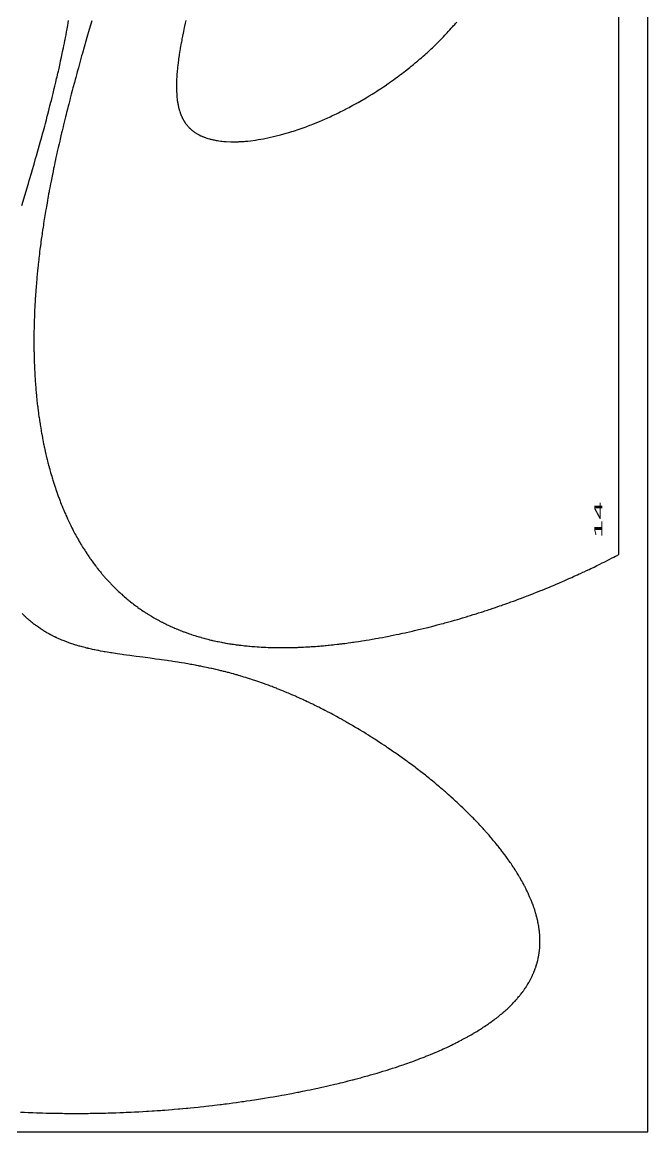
# Model space of a CAD drawing. Header units: metres. Extents: x 525 to 650, y -2 to 248.
# Drawn here: x 612 to 650.2, y -2.4 to 65.2 of the extents above; entities that cross this region are included whole.
import ezdxf

# ---------------------------------------------------------------- set-up
doc = ezdxf.new("R2010")
doc.units = ezdxf.units.M
doc.header["$MEASUREMENT"] = 0
doc.layers.add('1', color=7, linetype='Continuous', lineweight=0)
doc.styles.add('Style-ENGINEERING', font='ENGINEERING.shx')

msp = doc.modelspace()

# ---------------------------------------------------------------- linework, layer by layer
at = {"flags": 128}
for points in [[(650.1547, -2.443354), (650.1547, 247.556646), (525.1547, 247.556646), (525.1547, -2.443354), (650.1547, -2.443354)], [(616.253594, 65.309343), (616.098905, 64.7723), (615.962205, 64.294738), (615.89419, 64.055878), (615.792643, 63.697475), (615.691722, 63.338924), (615.641517, 63.159587), (615.552716, 62.84066), (615.508543, 62.681142), (615.442585, 62.441794), (615.377003, 62.202358), (615.344358, 62.082604), (615.279373, 61.843026), (615.247038, 61.723199), (615.198736, 61.543412), (615.113487, 61.223643), (615.071171, 61.063685), (615.008095, 60.823654), (614.945513, 60.583506), (614.914413, 60.463387), (614.852603, 60.223055), (614.821899, 60.102842), (614.776098, 59.922462), (614.722222, 59.708582), (614.695453, 59.601601), (614.655514, 59.44108), (614.596098, 59.200181), (614.537289, 58.959139), (614.508117, 58.838563), (614.450248, 58.597297), (614.421555, 58.476608), (614.378823, 58.2955), (614.328665, 58.080738), (614.303787, 57.97331), (614.266726, 57.812106), (614.211719, 57.570163), (614.157427, 57.328049), (614.130555, 57.206928), (614.077368, 56.964553), (614.051057, 56.843298), (614.011949, 56.661331), (613.960486, 56.418548), (613.93505, 56.297086), (613.897273, 56.114803), (613.859953, 55.932413), (613.841467, 55.841176), (613.798115, 55.624801), (613.776689, 55.516554), (613.744867, 55.354109), (613.697854, 55.110271), (613.667001, 54.947596), (613.651722, 54.866223), (613.628991, 54.74412), (613.599036, 54.581232), (613.584211, 54.499752), (613.562165, 54.377486), (613.529534, 54.193985), (613.491546, 53.976338), (613.472835, 53.867448), (613.445127, 53.704027), (613.417853, 53.540504), (613.404381, 53.458703), (613.377768, 53.295023), (613.364629, 53.213143), (613.345131, 53.090274), (613.319532, 52.926353), (613.306904, 52.844352), (613.288179, 52.7213), (613.260582, 52.536604), (613.236552, 52.372312), (613.224715, 52.290124), (613.207185, 52.166788), (613.1814, 51.981663), (613.1814, 51.981663), (613.156234, 51.796391), (613.143886, 51.7037), (613.11569, 51.487274), (613.101918, 51.378984), (613.081672, 51.216451), (613.061927, 51.0538), (613.052243, 50.972429), (613.033258, 50.809597), (613.023958, 50.728135), (613.01025, 50.605885), (612.992429, 50.442777), (612.983715, 50.361176), (612.970893, 50.238715), (612.952223, 50.05489), (612.949612, 50.028617), (612.935207, 49.881007), (612.928175, 49.807211), (612.917844, 49.696529), (612.902833, 49.53053), (612.888413, 49.364563), (612.881425, 49.281591), (612.867897, 49.115671), (612.861359, 49.032722), (612.851835, 48.908315), (612.839668, 48.742466), (612.833815, 48.659553), (612.825323, 48.5352), (612.813239, 48.348703), (612.80425, 48.201377), (612.799942, 48.127724), (612.793715, 48.017257), (612.784903, 47.851583), (612.776734, 47.685943), (612.772891, 47.603136), (612.765694, 47.437547), (612.76234, 47.354765), (612.757619, 47.230608), (612.751904, 47.065097), (612.749296, 46.982354), (612.745699, 46.858256), (612.741015, 46.672147), (612.737575, 46.506755), (612.736113, 46.424072), (612.734242, 46.300065), (612.73217, 46.114092), (612.730985, 45.928166), (612.730729, 45.83522), (612.73083, 45.670013), (612.73115, 45.587424), (612.731968, 45.463557), (612.733195, 45.339712), (612.733963, 45.277797), (612.735809, 45.153984), (612.736887, 45.092086), (612.738701, 44.999249), (612.74251, 44.834236), (612.744696, 44.751744), (612.74833, 44.628025), (612.752393, 44.504328), (612.754586, 44.442488), (612.759298, 44.318825), (612.761818, 44.257002), (612.765802, 44.164279), (612.773499, 43.999469), (612.777644, 43.91708), (612.784233, 43.793515), (612.791274, 43.669974), (612.794964, 43.608213), (612.802688, 43.484707), (612.806721, 43.422964), (612.812988, 43.33036), (612.824774, 43.165764), (612.830979, 43.083482), (612.84068, 42.960081), (612.850855, 42.836704), (612.856123, 42.775025), (612.867019, 42.651686), (612.872649, 42.590026), (612.881322, 42.497547), (612.897422, 42.333177), (612.905802, 42.25101), (612.918788, 42.12778), (612.932276, 42.004576), (612.939211, 41.942985), (612.953462, 41.819821), (612.960781, 41.758249), (612.972, 41.665905), (612.985676, 41.556479), (612.99267, 41.501774), (613.003354, 41.419727), (613.019823, 41.296679), (613.036827, 41.17366), (613.045531, 41.11216), (613.063346, 40.989183), (613.072458, 40.927706), (613.086385, 40.835502), (613.103295, 40.726246), (613.111915, 40.671626), (613.125053, 40.589707), (613.145232, 40.466854), (613.165983, 40.34403), (613.176574, 40.28263), (613.198192, 40.159852), (613.209221, 40.098474), (613.22604, 40.006423), (613.246406, 39.897347), (613.256767, 39.842818), (613.272531, 39.761037), (613.296684, 39.638391), (613.321451, 39.515778), (613.334067, 39.454483), (613.359768, 39.331919), (613.372855, 39.270648), (613.392783, 39.178759), (613.423352, 39.04096), (613.438944, 38.972076), (613.46272, 38.868772), (613.486966, 38.765492), (613.499266, 38.713862), (613.524226, 38.61062), (613.536887, 38.559009), (613.556105, 38.481605), (613.587876, 38.356031), (613.604015, 38.29334), (613.628541, 38.199427), (613.653451, 38.105661), (613.666051, 38.058834), (613.691541, 37.965291), (613.704433, 37.918575), (613.723954, 37.848572), (613.750326, 37.755367), (613.76366, 37.708822), (613.783847, 37.639074), (613.814549, 37.534615), (613.846546, 37.427744), (613.862747, 37.374385), (613.8873, 37.294445), (613.924705, 37.174755), (613.962804, 37.055331), (613.982116, 36.99572), (614.021268, 36.876699), (614.041109, 36.817291), (614.071206, 36.728308), (614.1074, 36.623046), (614.125711, 36.570497), (614.153447, 36.491778), (614.195662, 36.373932), (614.238617, 36.256371), (614.260374, 36.197698), (614.304452, 36.080567), (614.326775, 36.022111), (614.360616, 35.934563), (614.401284, 35.831018), (614.421847, 35.779333), (614.45298, 35.701916), (614.500335, 35.586042), (614.548482, 35.470473), (614.572856, 35.412803), (614.622209, 35.297696), (614.647191, 35.240259), (614.685048, 35.154252), (614.730517, 35.052548), (614.753499, 35.001791), (614.788283, 34.925775), (614.823443, 34.849903), (614.841165, 34.812021), (614.876894, 34.736368), (614.894903, 34.698597), (614.922097, 34.642009), (614.958695, 34.566689), (614.97714, 34.529085), (615.004992, 34.47275), (615.047187, 34.388407), (615.101836, 34.280917), (615.129472, 34.227292), (615.171321, 34.147004), (615.213646, 34.066899), (615.234988, 34.026916), (615.278037, 33.947087), (615.299744, 33.907242), (615.332534, 33.847562), (615.338982, 33.835899), (615.38509, 33.753164), (615.408312, 33.711935), (615.443358, 33.650265), (615.496405, 33.558152), (615.550028, 33.466512), (615.577057, 33.420869), (615.63155, 33.329943), (615.659016, 33.284659), (615.700489, 33.216958), (615.756301, 33.127112), (615.784429, 33.082371), (615.826898, 33.015487), (615.869701, 32.948877), (615.891229, 32.915675), (615.952158, 32.82277), (615.982873, 32.776523), (615.982873, 32.776523), (616.029259, 32.70741), (616.076024, 32.638607), (616.099549, 32.604323), (616.146885, 32.535988), (616.170697, 32.501939), (616.206595, 32.451012), (616.254795, 32.383386), (616.27904, 32.349692), (616.31559, 32.2993), (616.370825, 32.224049), (616.420338, 32.1575), (616.445241, 32.124346), (616.482781, 32.074766), (616.539509, 32.000738), (616.596739, 31.927123), (616.625544, 31.890471), (616.671321, 31.832764), (616.694328, 31.804007), (616.728989, 31.760996), (616.781318, 31.696755), (616.834054, 31.632848), (616.860575, 31.601021), (616.913925, 31.537617), (616.940755, 31.506042), (616.981193, 31.458839), (617.035474, 31.396199), (617.062771, 31.365007), (617.103912, 31.31838), (617.166066, 31.248802), (617.215553, 31.194137), (617.240423, 31.166907), (617.277884, 31.126192), (617.334432, 31.065411), (617.39141, 31.004983), (617.420061, 30.974901), (617.477687, 30.915004), (617.506663, 30.885189), (617.550332, 30.840635), (617.608942, 30.781545), (617.638412, 30.752135), (617.682824, 30.70819), (617.749911, 30.642657), (617.81421, 30.58079), (617.846552, 30.550015), (617.895307, 30.50405), (617.968986, 30.435552), (618.043327, 30.367596), (618.080747, 30.333822), (618.156088, 30.266686), (618.194011, 30.233325), (618.251212, 30.183544), (618.328075, 30.117656), (618.366763, 30.084922), (618.425116, 30.036085), (618.483858, 29.987566), (618.513375, 29.963426), (618.523748, 29.954981), (618.57997, 29.909548), (618.617571, 29.879481), (618.693059, 29.819878), (618.730945, 29.790342), (618.807002, 29.7318), (618.883438, 29.673961), (618.934605, 29.635793), (618.968809, 29.61052), (619.037441, 29.56039), (619.076176, 29.532435), (619.153929, 29.477046), (619.232055, 29.422354), (619.284347, 29.386277), (619.3193, 29.362397), (619.389426, 29.315047), (619.468668, 29.26243), (619.521702, 29.227734), (619.557148, 29.204773), (619.628261, 29.159257), (619.681786, 29.125475), (619.71756, 29.103122), (619.789325, 29.05882), (619.825316, 29.036871), (619.897514, 28.993375), (619.97, 28.950414), (620.018484, 28.92207), (620.050878, 28.903306), (620.115834, 28.866094), (620.197235, 28.82023), (620.251697, 28.790017), (620.288092, 28.770036), (620.361089, 28.730459), (620.416017, 28.701112), (620.452722, 28.681707), (620.526337, 28.643281), (620.563248, 28.624259), (620.637274, 28.586596), (620.711573, 28.54944), (620.761256, 28.524951), (620.794446, 28.508749), (620.860986, 28.476645), (620.917295, 28.449867), (620.954919, 28.432171), (621.030369, 28.397157), (621.068195, 28.379837), (621.144048, 28.345571), (621.220169, 28.311804), (621.271065, 28.289568), (621.305061, 28.274866), (621.37321, 28.245755), (621.411637, 28.229552), (621.488688, 28.197515), (621.566004, 28.165969), (621.617693, 28.14521), (621.652218, 28.131492), (621.721423, 28.104344), (621.799526, 28.074263), (621.85174, 28.054478), (621.886614, 28.041408), (621.956514, 28.015554), (622.009075, 27.996414), (622.044179, 27.983772), (622.11454, 27.958774), (622.149797, 27.946418), (622.220463, 27.921987), (622.291332, 27.897934), (622.338691, 27.882108), (622.433677, 27.850956), (622.459093, 27.842752), (622.546706, 27.814897), (622.605163, 27.796674), (622.644156, 27.784677), (622.722193, 27.761049), (622.780764, 27.743643), (622.819833, 27.732189), (622.898021, 27.709637), (622.93714, 27.698538), (623.015426, 27.676692), (623.093779, 27.65531), (623.14605, 27.641311), (623.250678, 27.61392), (623.341897, 27.590718), (623.402758, 27.575584), (623.443352, 27.565643), (623.524591, 27.546112), (623.585564, 27.531769), (623.626232, 27.522352), (623.707618, 27.503862), (623.748336, 27.494788), (623.829818, 27.476979), (623.911364, 27.459619), (623.965762, 27.448293), (624.074643, 27.426229), (624.166596, 27.408215), (624.227941, 27.396509), (624.268856, 27.388839), (624.350732, 27.373818), (624.412178, 27.36283), (624.453161, 27.355636), (624.53517, 27.34156), (624.576197, 27.334677), (624.658294, 27.32122), (624.740448, 27.308171), (624.795249, 27.299696), (624.904927, 27.283279), (624.997545, 27.269976), (625.05933, 27.261383), (625.182991, 27.244853), (625.244867, 27.236913), (625.368711, 27.221676), (625.492674, 27.207285), (625.575382, 27.198156), (625.63055, 27.192274), (625.740953, 27.180997), (625.834176, 27.171981), (625.896361, 27.166222), (626.020814, 27.155302), (626.083083, 27.150138), (626.207702, 27.140396), (626.332431, 27.131427), (626.415644, 27.125872), (626.471145, 27.122355), (626.58221, 27.115765), (626.629091, 27.113161), (626.722896, 27.108264), (626.816758, 27.103778), (626.879366, 27.101014), (627.004656, 27.096024), (627.100159, 27.092699), (627.16386, 27.090709), (627.291337, 27.087269), (627.355114, 27.085816), (627.482742, 27.083439), (627.610469, 27.08176), (627.695674, 27.081023), (627.752502, 27.080701), (627.866215, 27.080457), (627.879504, 27.080463), (627.971024, 27.080701), (628.032006, 27.081048), (628.153897, 27.082187), (628.153897, 27.082187), (628.214806, 27.082978), (628.336554, 27.084995), (628.458208, 27.087585), (628.53926, 27.089626), (628.593272, 27.091125), (628.701242, 27.09445), (628.795223, 27.097697), (628.857848, 27.100042), (628.983027, 27.105159), (629.045582, 27.107929), (629.170625, 27.113886), (629.295577, 27.120392), (629.37883, 27.125031), (629.43431, 27.128256), (629.545219, 27.135019), (629.638745, 27.141048), (629.70107, 27.14523), (629.825656, 27.153978), (629.887918, 27.158543), (630.01238, 27.16805), (630.136761, 27.178054), (630.219637, 27.184996), (630.385284, 27.199525), (630.4784, 27.208071), (630.540453, 27.213915), (630.664501, 27.225954), (630.726497, 27.232148), (630.850433, 27.244879), (630.974294, 27.258063), (631.056828, 27.267101), (631.221799, 27.285768), (631.314539, 27.29661), (631.376344, 27.303973), (631.499901, 27.31902), (631.561653, 27.326703), (631.685106, 27.342386), (631.808491, 27.358486), (631.89071, 27.369449), (632.05506, 27.391919), (632.147455, 27.404874), (632.209031, 27.413636), (632.332135, 27.431457), (632.51667, 27.458926), (632.639614, 27.477724), (632.721542, 27.49047), (632.885315, 27.516467), (632.97739, 27.531385), (633.161436, 27.56185), (633.345346, 27.593143), (633.467879, 27.61446), (633.549534, 27.628872), (633.712768, 27.658173), (633.804541, 27.674931), (633.987991, 27.709041), (634.171314, 27.743933), (634.293458, 27.767626), (634.374857, 27.783611), (634.53758, 27.816033), (634.629069, 27.834533), (634.811955, 27.872099), (634.994718, 27.910411), (635.116494, 27.936364), (635.197647, 27.953848), (635.359884, 27.989249), (635.451101, 28.009414), (635.633446, 28.050288), (635.815674, 28.09188), (635.937094, 28.120005), (636.018012, 28.138931), (636.17978, 28.177201), (636.270734, 28.198973), (636.452557, 28.243042), (636.634266, 28.28781), (636.755342, 28.31804), (636.836032, 28.338365), (636.997344, 28.379423), (637.187213, 28.428474), (637.313724, 28.461593), (637.398035, 28.483856), (637.566583, 28.528827), (637.692932, 28.562941), (637.777134, 28.585869), (637.945467, 28.632163), (638.029597, 28.655531), (638.197786, 28.702704), (638.365881, 28.750461), (638.477891, 28.782623), (638.552541, 28.804207), (638.701785, 28.847721), (638.72715, 28.855164), (638.851087, 28.891731), (638.933645, 28.916274), (639.098602, 28.965754), (639.181, 28.990691), (639.345639, 29.040957), (639.510067, 29.091746), (639.619569, 29.125895), (639.692518, 29.148789), (639.838292, 29.194886), (640.01697, 29.252019), (640.135951, 29.29045), (640.21521, 29.316223), (640.37358, 29.368135), (640.492229, 29.407387), (640.571267, 29.433707), (640.729196, 29.486711), (640.808088, 29.513394), (640.965723, 29.567125), (641.123163, 29.62134), (641.228015, 29.657753), (641.297868, 29.682147), (641.437458, 29.731221), (641.613906, 29.793877), (641.731401, 29.835987), (641.80967, 29.864212), (641.966062, 29.921022), (642.083228, 29.963946), (642.161278, 29.992713), (642.317231, 30.050609), (642.395135, 30.079738), (642.550796, 30.138357), (642.706263, 30.197459), (642.809799, 30.237128), (642.878775, 30.263693), (643.016612, 30.317109), (643.154295, 30.370906), (643.223078, 30.397948), (643.326182, 30.438688), (643.480674, 30.500201), (643.634972, 30.562197), (643.712048, 30.593375), (643.866054, 30.656095), (643.942984, 30.687635), (644.058287, 30.735172), (644.211854, 30.798978), (644.288564, 30.831061), (644.403538, 30.879413), (644.575794, 30.95245), (644.728703, 31.017885), (644.805084, 31.050784), (644.919565, 31.100358), (645.091079, 31.175229), (645.262347, 31.250712), (645.347889, 31.288683), (645.518786, 31.365083), (645.63258, 31.416356), (645.708382, 31.450689), (645.85984, 31.519718), (645.973305, 31.571807), (646.048887, 31.606684), (646.199905, 31.6768), (646.275341, 31.712039), (646.426067, 31.782879), (646.576598, 31.854202), (646.676844, 31.902019), (646.743626, 31.934017), (646.877075, 31.998297), (647.04575, 32.080199), (647.158063, 32.13514), (647.232878, 32.171918), (647.382361, 32.245835), (647.494346, 32.301589), (647.568942, 32.338908), (647.717987, 32.413909), (647.792437, 32.45159), (647.941192, 32.527312), (648.089752, 32.603515), (648.188684, 32.654583), (648.254591, 32.688748), (648.38629, 32.757361), (648.418706, 108.71707)], [(612.0032, 54.04704), (612.201919, 54.718739), (612.300893, 55.054675), (612.399521, 55.39069), (612.448685, 55.558732), (612.57922, 56.006971), (612.644143, 56.231169), (612.741045, 56.567574), (612.837312, 56.904124), (612.885187, 57.072458), (612.969843, 57.37182), (613.011941, 57.521553), (613.074787, 57.746221), (613.137254, 57.970975), (613.168339, 58.083386), (613.230205, 58.308276), (613.26098, 58.420756), (613.306939, 58.589524), (613.388019, 58.889696), (613.428249, 59.039852), (613.48819, 59.265178), (613.547633, 59.490617), (613.577161, 59.60338), (613.63582, 59.828996), (613.664947, 59.94185), (613.708378, 60.11119), (613.765788, 60.337088), (613.794276, 60.450087), (613.836728, 60.619648), (613.899765, 60.874136), (613.949013, 61.075339), (613.973447, 61.175983), (614.009857, 61.327004), (614.063918, 61.553662), (614.117298, 61.780473), (614.143727, 61.893938), (614.196052, 62.120989), (614.221944, 62.234575), (614.260436, 62.405033), (614.30551, 62.607182), (614.327821, 62.708307), (614.361, 62.86006), (614.410112, 63.087838), (614.458419, 63.315798), (614.482264, 63.429848), (614.529328, 63.65809), (614.55254, 63.772283), (614.586955, 63.943665), (614.617132, 64.096097), (614.632073, 64.172347), (614.654297, 64.286764), (614.687208, 64.458486), (614.719601, 64.630326), (614.735601, 64.71629), (614.772995, 64.920177), (614.791408, 65.022185), (614.818667, 65.175278), (614.845489, 65.328471)], [(621.987124, 65.332749), (621.9492, 65.154948), (621.912123, 64.978527), (621.89392, 64.890844), (621.846534, 64.658782), (621.823502, 64.543728), (621.789826, 64.372396), (621.757247, 64.202592), (621.741386, 64.118273), (621.741386, 64.118273), (621.720697, 64.006461), (621.710554, 63.950821), (621.695598, 63.867697), (621.673757, 63.743774), (621.654957, 63.6344), (621.64578, 63.57999), (621.632297, 63.498728), (621.612725, 63.377631), (621.593957, 63.257505), (621.584881, 63.197809), (621.554327, 62.987577), (621.540085, 62.883658), (621.526553, 62.780552), (621.52006, 62.729306), (621.507626, 62.627435), (621.50169, 62.576813), (621.493143, 62.501274), (621.482425, 62.401298), (621.47736, 62.351631), (621.470138, 62.277535), (621.463371, 62.203928), (621.460161, 62.16731), (621.452171, 62.070267), (621.448491, 62.02208), (621.443372, 61.950218), (621.43874, 61.878864), (621.436608, 61.843379), (621.432718, 61.772794), (621.430961, 61.737696), (621.428564, 61.685292), (621.425017, 61.592858), (621.423589, 61.546992), (621.421888, 61.478637), (621.420719, 61.410817), (621.420337, 61.37711), (621.41998, 61.3101), (621.420008, 61.2768), (621.420309, 61.227107), (621.421201, 61.161331), (621.421859, 61.128651), (621.423112, 61.079892), (621.425599, 61.007345), (621.434455, 60.838245), (621.440476, 60.755224), (621.447582, 60.673237), (621.451547, 60.632633), (621.460309, 60.552213), (621.465112, 60.512398), (621.472847, 60.453174), (621.484164, 60.375145), (621.490257, 60.336535), (621.499946, 60.279127), (621.5103, 60.222333), (621.515729, 60.194168), (621.531033, 60.119818), (621.539141, 60.08306), (621.551877, 60.028446), (621.56531, 59.974464), (621.572289, 59.947711), (621.586779, 59.894684), (621.594291, 59.868412), (621.605895, 59.829305), (621.62753, 59.760682), (621.638833, 59.726805), (621.650464, 59.693219), (621.656403, 59.676536), (621.668528, 59.64339), (621.674715, 59.626927), (621.684152, 59.602371), (621.697027, 59.569889), (621.703591, 59.553759), (621.713596, 59.529704), (621.72896, 59.493937), (621.742981, 59.462462), (621.75012, 59.446838), (621.76099, 59.423542), (621.77766, 59.388919), (621.794772, 59.354681), (621.803494, 59.337706), (621.835411, 59.278139), (621.851902, 59.248817), (621.868752, 59.219806), (621.877311, 59.205416), (621.894702, 59.176872), (621.903533, 59.162716), (621.916951, 59.14163), (621.935162, 59.113791), (621.944405, 59.09999), (621.958443, 59.079436), (621.979891, 59.048939), (621.999351, 59.02217), (622.009222, 59.008905), (622.024204, 58.989157), (622.047076, 58.959875), (622.070428, 58.931001), (622.082285, 58.916717), (622.103664, 58.891578), (622.114497, 58.879131), (622.130929, 58.860613), (622.155986, 58.833181), (622.181536, 58.806164), (622.194497, 58.792813), (622.220793, 58.766424), (622.234128, 58.753387), (622.254367, 58.734029), (622.27489, 58.714908), (622.288728, 58.702293), (622.316781, 58.677378), (622.330994, 58.665079), (622.359792, 58.640796), (622.389084, 58.616932), (622.408884, 58.601256), (622.449136, 58.570462), (622.464452, 58.559106), (622.495448, 58.536706), (622.526923, 58.514724), (622.548172, 58.5003), (622.591303, 58.472007), (622.624201, 58.45127), (622.646394, 58.437676), (622.6914, 58.41104), (622.714211, 58.397997), (622.760448, 58.37246), (622.807496, 58.347655), (622.904, 58.300233), (622.922448, 58.291666), (622.959676, 58.274836), (622.997345, 58.258415), (623.0227, 58.247693), (623.073991, 58.226792), (623.112963, 58.21159), (623.139182, 58.20168), (623.192189, 58.182399), (623.218975, 58.173028), (623.273106, 58.154824), (623.327978, 58.137334), (623.439916, 58.104494), (623.482638, 58.092913), (623.511343, 58.085414), (623.569285, 58.070946), (623.59852, 58.063977), (623.657516, 58.050569), (623.717205, 58.037866), (623.838636, 58.014566), (623.869416, 58.009178), (623.931478, 57.998928), (623.994202, 57.989374), (624.121607, 57.972353), (624.186275, 57.964882), (624.317506, 57.95201), (624.451218, 57.941889), (624.725858, 57.929848), (624.778396, 57.928801), (624.813601, 57.928314), (624.884437, 57.927848), (624.920066, 57.927868), (624.991743, 57.928414), (625.063971, 57.929631), (625.210056, 57.934075), (625.246911, 57.935603), (625.321017, 57.93916), (625.395642, 57.943382), (625.546426, 57.953813), (625.622571, 57.96002), (625.776331, 57.974407), (625.932005, 57.991415), (626.248869, 58.033243), (626.409948, 58.058037), (626.73712, 58.115322), (627.070603, 58.182785), (627.754715, 58.347832), (628.104447, 58.445212), (628.281036, 58.497571), (628.4587, 58.55236), (628.547917, 58.580661), (628.907191, 58.699874), (629.088174, 58.763064), (629.269979, 58.828625), (629.361172, 58.862291), (629.544106, 58.931386), (629.635832, 58.966811), (629.727722, 59.00282), (629.773726, 59.021043), (630.143063, 59.172035), (630.32851, 59.250984), (630.514402, 59.332219), (630.607498, 59.373689), (630.793952, 59.458328), (630.887296, 59.501493), (630.98071, 59.54522), (631.027441, 59.567293), (631.214502, 59.656984), (631.308103, 59.702664), (631.401741, 59.748898), (631.448572, 59.772223), (631.542254, 59.819287), (631.589103, 59.843025), (631.659384, 59.87889), (631.659384, 59.87889), (631.846824, 59.976036), (631.940544, 60.025429), (632.034254, 60.075364), (632.081103, 60.100536), (632.174785, 60.151284), (632.221617, 60.176861), (632.29185, 60.215478), (632.385462, 60.267439), (632.432252, 60.29362), (632.502416, 60.333143), (632.607606, 60.392991), (632.980937, 60.611223), (633.167107, 60.723501), (633.352871, 60.83787), (633.445584, 60.895834), (633.630635, 61.013316), (633.72296, 61.072829), (633.815141, 61.132856), (633.861176, 61.163061), (634.044921, 61.285157), (634.136546, 61.346967), (634.227995, 61.409283), (634.273652, 61.440631), (634.364827, 61.503703), (634.410342, 61.535427), (634.478523, 61.583248), (634.659779, 61.712145), (634.750088, 61.777339), (634.840174, 61.843028), (634.885132, 61.876058), (634.974873, 61.942487), (635.019653, 61.975886), (635.08671, 62.026214), (635.175902, 62.093746), (635.220403, 62.127695), (635.287032, 62.178846), (635.386697, 62.256085), (635.563022, 62.394909), (635.650759, 62.465043), (635.738204, 62.535655), (635.781814, 62.571141), (635.868806, 62.642469), (635.912186, 62.678311), (635.977109, 62.732296), (636.063393, 62.804691), (636.106413, 62.841065), (636.170788, 62.895847), (636.266997, 62.978514), (636.352152, 63.052493), (636.394599, 63.089657), (636.458104, 63.145621), (636.552982, 63.230057), (636.647396, 63.315078), (636.694426, 63.357807), (636.860666, 63.510907), (636.943202, 63.588143), (637.025339, 63.665833), (637.066255, 63.704848), (637.14778, 63.783217), (637.188386, 63.822571), (637.249099, 63.881812), (637.329676, 63.961193), (637.369803, 64.001051), (637.429789, 64.061048), (637.519302, 64.151512), (637.598392, 64.232395), (637.637767, 64.273002), (637.696613, 64.33412), (637.784391, 64.42626), (637.871571, 64.518955), (637.914934, 64.565509), (637.991644, 64.648612), (638.029815, 64.690326), (638.086839, 64.7531), (638.171847, 64.847716), (638.256213, 64.942876), (638.298151, 64.990659), (638.381533, 65.086631), (638.422975, 65.134819), (638.484821, 65.207352), (638.517608, 65.24611)], [(611.908457, -1.238834), (612.063618, -1.246259), (612.167062, -1.251011), (612.373957, -1.260042), (612.548532, -1.267172), (612.664919, -1.271676), (612.897701, -1.28009), (613.014096, -1.284), (613.246896, -1.291227), (613.479706, -1.297666), (613.63492, -1.301523), (613.738398, -1.303901), (613.945362, -1.308192), (614.119994, -1.311333), (614.236419, -1.313184), (614.469278, -1.316302), (614.585711, -1.31757), (614.818587, -1.319525), (615.051474, -1.320706), (615.206738, -1.321066), (615.31025, -1.321115), (615.51728, -1.320758), (615.691969, -1.319985), (615.808432, -1.31923), (616.041366, -1.317146), (616.157837, -1.315818), (616.390788, -1.312588), (616.623749, -1.308595), (616.779063, -1.305511), (616.882608, -1.303267), (617.089705, -1.298328), (617.26445, -1.293695), (617.38095, -1.29037), (617.613958, -1.283151), (617.730466, -1.279257), (617.963491, -1.270903), (618.196526, -1.261793), (618.351889, -1.2553), (618.455467, -1.250785), (618.66263, -1.241307), (618.869801, -1.231234), (618.97339, -1.225974), (619.128777, -1.217805), (619.361867, -1.204923), (619.594968, -1.191287), (619.711523, -1.184186), (619.94464, -1.169418), (620.061203, -1.161751), (620.236052, -1.149898), (620.443289, -1.135299), (620.54691, -1.127776), (620.702347, -1.116212), (620.93551, -1.098235), (621.168685, -1.079501), (621.285276, -1.06985), (621.518467, -1.049979), (621.635067, -1.039758), (621.809972, -1.024071), (622.017274, -1.004924), (622.120929, -0.995125), (622.276414, -0.980144), (622.509652, -0.957034), (622.742901, -0.933157), (622.85953, -0.92093), (623.092796, -0.895899), (623.209433, -0.883094), (623.384394, -0.863524), (623.617684, -0.836752), (623.734334, -0.823075), (623.909314, -0.802194), (624.084301, -0.780873), (624.171796, -0.770047), (624.372719, -0.74477), (624.473183, -0.731912), (624.623883, -0.71235), (624.849943, -0.682387), (625.076013, -0.651676), (625.189052, -0.636039), (625.415137, -0.604199), (625.528183, -0.587995), (625.697757, -0.563332), (625.91162, -0.531618), (626.018491, -0.515514), (626.178719, -0.491047), (626.418887, -0.453646), (626.658844, -0.415399), (626.778743, -0.395958), (627.018383, -0.356435), (627.138122, -0.336352), (627.317632, -0.305826), (627.549545, -0.265638), (627.665426, -0.245238), (627.839151, -0.214253), (628.01276, -0.182805), (628.099522, -0.166905), (628.330742, -0.123935), (628.446274, -0.102136), (628.619474, -0.069042), (628.792555, -0.03547), (628.87905, -0.018505), (629.109558, 0.027327), (629.224732, 0.050568), (629.39739, 0.085837), (629.569924, 0.121601), (629.656145, 0.13967), (629.828493, 0.176183), (629.91462, 0.194629), (630.043751, 0.222536), (630.196703, 0.255983), (630.273141, 0.272859), (630.38775, 0.298365), (630.559555, 0.33706), (630.731228, 0.376284), (630.817014, 0.396096), (630.988487, 0.436125), (631.074173, 0.456343), (631.202637, 0.486927), (631.354791, 0.523577), (631.430827, 0.542067), (631.544828, 0.570013), (631.715711, 0.612409), (631.886449, 0.655386), (631.971763, 0.677096), (632.123341, 0.716061), (632.199085, 0.735723), (632.312644, 0.765442), (632.482855, 0.810538), (632.652909, 0.856264), (632.737876, 0.879367), (632.888829, 0.92084), (632.964257, 0.94177), (633.077337, 0.973413), (633.246818, 1.02144), (633.416128, 1.070153), (633.500717, 1.094771), (633.65099, 1.138974), (633.65099, 1.138974), (633.726074, 1.161288), (633.838632, 1.195028), (634.007316, 1.246255), (634.175812, 1.298234), (634.259989, 1.32451), (634.409517, 1.371705), (634.484222, 1.395536), (634.596207, 1.431579), (634.764014, 1.486323), (634.931615, 1.541898), (635.015337, 1.570003), (635.164042, 1.620499), (635.23833, 1.646007), (635.34968, 1.684598), (635.46093, 1.72359), (635.516517, 1.743239), (635.627615, 1.782845), (635.683124, 1.802805), (635.766339, 1.832943), (635.8772, 1.873499), (635.932589, 1.89394), (636.015623, 1.924807), (636.140055, 1.971578), (636.264345, 2.018923), (636.326435, 2.042815), (636.450505, 2.091043), (636.512483, 2.115383), (636.60538, 2.152179), (636.628589, 2.161432), (636.752187, 2.211114), (636.813863, 2.236166), (636.906223, 2.274012), (637.044407, 2.331394), (637.182159, 2.389524), (637.25087, 2.418874), (637.347197, 2.460427), (637.395277, 2.481348), (637.467291, 2.512913), (637.575072, 2.560677), (637.682559, 2.608949), (637.73619, 2.633278), (637.843227, 2.682329), (637.89663, 2.707053), (637.97659, 2.74439), (638.071129, 2.789036), (638.118304, 2.811523), (638.188947, 2.845459), (638.294639, 2.896835), (638.399998, 2.948787), (638.452551, 2.974982), (638.557398, 3.027819), (638.609691, 3.054464), (638.687965, 3.094718), (638.792016, 3.148932), (638.843905, 3.176275), (638.921564, 3.217591), (638.999013, 3.259272), (639.037656, 3.280252), (639.14044, 3.336658), (639.191685, 3.365115), (639.268365, 3.408125), (639.344817, 3.45153), (639.382957, 3.473382), (639.484375, 3.53215), (639.534925, 3.56181), (639.610547, 3.606649), (639.685922, 3.651916), (639.723516, 3.674711), (639.790193, 3.715508), (639.823455, 3.736039), (639.873251, 3.767001), (639.947726, 3.813825), (640.021932, 3.861115), (640.058933, 3.884936), (640.124541, 3.927582), (640.157261, 3.949049), (640.206237, 3.981431), (640.279459, 4.030421), (640.352388, 4.079921), (640.38874, 4.104864), (640.453177, 4.149534), (640.485305, 4.172027), (640.53338, 4.205966), (640.605228, 4.257335), (640.676751, 4.309265), (640.712388, 4.335444), (640.775536, 4.382344), (640.807009, 4.405969), (640.85409, 4.441629), (640.924417, 4.495628), (640.994383, 4.550251), (641.029227, 4.577801), (641.098636, 4.633389), (641.133197, 4.66143), (641.184855, 4.703808), (641.249589, 4.757721), (641.28182, 4.784912), (641.329994, 4.825997), (641.377958, 4.867447), (641.40186, 4.888311), (641.449501, 4.930323), (641.473239, 4.951472), (641.508742, 4.983377), (641.518118, 4.991859), (641.571572, 5.04067), (641.598131, 5.065219), (641.637759, 5.102222), (641.696718, 5.158138), (641.75509, 5.214555), (641.784053, 5.242953), (641.84043, 5.299036), (641.868399, 5.327266), (641.910072, 5.369848), (641.951407, 5.412719), (641.971945, 5.434264), (642.012763, 5.477575), (642.033041, 5.499342), (642.063293, 5.532134), (642.116578, 5.590853), (642.14298, 5.620418), (642.182278, 5.665025), (642.221204, 5.709948), (642.240527, 5.73253), (642.278887, 5.777936), (642.297924, 5.800761), (642.326298, 5.835154), (642.359642, 5.876158), (642.376197, 5.896759), (642.400882, 5.927788), (642.437574, 5.974616), (642.473857, 6.021792), (642.491844, 6.045513), (642.527505, 6.09322), (642.545177, 6.117209), (642.571485, 6.153363), (642.603789, 6.198508), (642.6198, 6.221201), (642.643637, 6.255393), (642.678985, 6.307028), (642.713836, 6.359085), (642.731073, 6.385274), (642.765165, 6.437978), (642.782017, 6.464494), (642.807052, 6.504476), (642.810392, 6.509866), (642.837127, 6.55349), (642.850332, 6.575364), (642.869935, 6.608252), (642.898878, 6.657758), (642.927266, 6.707474), (642.94125, 6.732411), (642.968797, 6.782444), (642.98236, 6.807541), (643.002439, 6.845286), (643.028716, 6.895799), (643.041641, 6.921137), (643.06076, 6.959244), (643.088835, 7.016634), (643.108947, 7.058868), (643.118856, 7.080041), (643.133534, 7.111871), (643.155135, 7.159772), (643.176232, 7.207864), (643.186591, 7.231982), (643.20693, 7.280361), (643.216908, 7.304622), (643.231637, 7.341105), (643.250827, 7.389918), (643.260229, 7.414398), (643.274091, 7.451209), (643.294338, 7.506631), (643.311783, 7.556104), (643.32031, 7.580915), (643.332854, 7.618224), (643.351117, 7.674397), (643.368711, 7.730823), (643.377256, 7.759131), (643.392938, 7.812776), (643.400552, 7.839684), (643.41169, 7.880153), (643.427756, 7.941099), (643.443049, 8.002338), (643.450404, 8.033068), (643.464529, 8.094748), (643.471297, 8.1257), (643.481082, 8.172266), (643.493437, 8.234616), (643.499317, 8.265904), (643.507764, 8.312976), (643.515761, 8.360218), (643.519591, 8.383904), (643.521572, 8.396458), (643.525856, 8.42436), (643.533928, 8.480158), (643.541345, 8.53595), (643.545928, 8.57314), (643.548824, 8.597932), (643.554233, 8.647511), (643.554233, 8.647511), (643.559714, 8.703282), (643.563015, 8.740459), (643.565059, 8.765241), (643.568776, 8.814803), (643.571239, 8.851971), (643.572728, 8.876748), (643.575339, 8.926297), (643.576462, 8.95107), (643.578345, 9.000613), (643.579749, 9.05015), (643.58042, 9.083172), (643.581129, 9.149209), (643.581136, 9.193779), (643.580931, 9.22349), (643.580019, 9.282907), (643.579313, 9.312612), (643.577408, 9.372019), (643.574848, 9.431418), (643.57278, 9.471014), (643.571242, 9.497409), (643.567786, 9.550196), (643.563257, 9.610038), (643.55988, 9.649929), (643.557471, 9.676522), (643.552276, 9.729702), (643.548051, 9.769585), (643.545079, 9.796171), (643.538763, 9.84934), (643.53542, 9.875923), (643.528368, 9.929085), (643.520828, 9.982241), (643.515533, 10.017676), (643.504303, 10.08854), (643.502232, 10.101054), (643.493695, 10.151034), (643.487786, 10.184278), (643.475448, 10.250586), (643.469023, 10.28365), (643.455669, 10.349603), (643.441654, 10.415325), (643.431948, 10.459014), (643.42532, 10.488084), (643.411687, 10.546094), (643.401137, 10.589488), (643.393952, 10.618364), (643.379218, 10.67599), (643.371672, 10.704741), (643.356226, 10.762118), (643.340314, 10.819333), (643.329451, 10.857387), (643.307121, 10.933285), (643.294213, 10.975857), (643.285469, 11.004189), (643.267657, 11.060741), (643.258589, 11.088961), (643.240134, 11.145289), (643.221258, 11.20147), (643.208443, 11.238843), (643.182269, 11.3134), (643.167231, 11.355229), (643.157081, 11.383071), (643.136486, 11.438652), (643.126042, 11.466391), (643.104864, 11.521769), (643.083304, 11.577014), (643.068722, 11.613771), (643.039062, 11.687112), (643.022092, 11.728266), (642.987542, 11.810363), (642.952194, 11.89218), (642.928192, 11.946573), (642.912, 11.982768), (642.879164, 12.055001), (642.857489, 12.101869), (642.8429, 12.133066), (642.813395, 12.195346), (642.798479, 12.22643), (642.768328, 12.288484), (642.737754, 12.350392), (642.717139, 12.391583), (642.675362, 12.473775), (642.66959, 12.485), (642.642502, 12.537278), (642.624307, 12.572029), (642.587595, 12.641293), (642.56908, 12.675807), (642.531738, 12.744603), (642.493987, 12.813098), (642.468597, 12.858595), (642.417295, 12.949204), (642.367181, 13.0361), (642.333428, 13.093777), (642.310777, 13.132118), (642.265122, 13.208538), (642.224795, 13.275126), (642.197716, 13.319374), (642.143102, 13.407531), (642.115568, 13.451443), (642.060056, 13.538936), (642.003959, 13.625996), (641.966242, 13.683801), (641.940958, 13.722233), (641.890059, 13.798854), (641.865363, 13.835681), (641.815671, 13.909113), (641.765583, 13.982253), (641.731974, 14.030852), (641.664245, 14.127671), (641.638673, 14.16385), (641.587248, 14.235999), (641.535452, 14.307874), (641.500719, 14.355641), (641.430773, 14.450819), (641.404379, 14.48639), (641.35133, 14.557337), (641.297932, 14.628026), (641.262143, 14.675011), (641.190113, 14.768647), (641.1357, 14.838585), (641.099242, 14.885075), (641.025889, 14.977732), (640.988997, 15.023901), (640.914788, 15.115924), (640.840019, 15.207532), (640.789867, 15.268378), (640.756297, 15.308841), (640.688838, 15.389533), (640.631591, 15.457373), (640.593262, 15.502478), (640.51621, 15.592397), (640.47749, 15.637213), (640.399666, 15.72656), (640.321334, 15.815531), (640.268835, 15.87464), (640.233714, 15.913955), (640.163179, 15.99237), (640.114602, 16.045962), (640.016913, 16.15275), (639.918517, 16.259015), (639.852532, 16.329572), (639.808372, 16.376484), (639.719647, 16.470008), (639.71098, 16.479092), (639.669521, 16.522424), (639.586346, 16.608743), (639.502832, 16.69461), (639.446971, 16.751608), (639.409648, 16.789497), (639.334808, 16.865016), (639.271955, 16.927979), (639.229954, 16.969823), (639.145717, 17.053197), (639.103482, 17.094728), (639.018782, 17.177485), (638.933778, 17.259836), (638.876942, 17.314514), (638.762875, 17.423345), (638.698484, 17.484257), (638.655466, 17.524745), (638.569214, 17.605433), (638.525982, 17.645634), (638.439304, 17.725754), (638.352347, 17.805501), (638.294222, 17.85846), (638.177605, 17.963892), (638.078836, 18.05235), (638.012802, 18.111072), (637.968696, 18.150108), (637.880286, 18.227918), (637.813806, 18.286046), (637.769405, 18.32469), (637.68041, 18.401719), (637.635815, 18.440105), (637.546435, 18.516622), (637.456802, 18.592801), (637.396907, 18.6434), (637.276785, 18.744157), (637.209023, 18.800575), (637.163771, 18.838085), (637.073085, 18.91286), (637.027651, 18.950126), (636.936602, 19.024416), (636.845312, 19.098386), (636.784319, 19.147523), (636.662018, 19.245374), (636.59304, 19.30017), (636.454689, 19.409237), (636.315815, 19.517606), (636.222944, 19.589469), (636.160903, 19.637208), (636.036518, 19.73228), (635.966374, 19.785522), (635.825706, 19.891499), (635.684533, 19.996804), (635.59014, 20.066635), (635.527087, 20.113025), (635.400688, 20.205412), (635.329416, 20.25715), (635.329416, 20.25715), (635.186502, 20.360133), (635.043097, 20.462461), (634.947221, 20.530316), (634.883183, 20.575392), (634.754818, 20.665159), (634.682445, 20.715428), (634.537333, 20.815481), (634.391738, 20.914888), (634.294406, 20.980802), (634.229398, 21.024585), (634.099098, 21.111771), (633.968417, 21.19845), (633.902935, 21.241599), (633.804532, 21.306085), (633.656527, 21.40228), (633.50804, 21.497832), (633.433616, 21.545368), (633.30101, 21.629478), (633.234563, 21.671343), (633.134715, 21.733902), (632.984539, 21.827202), (632.833878, 21.919855), (632.758365, 21.965938), (632.623819, 22.047463), (632.556401, 22.088032), (632.455092, 22.148644), (632.30272, 22.239015), (632.149853, 22.328727), (632.073234, 22.373336), (631.956648, 22.440756), (631.898247, 22.474323), (631.810509, 22.524491), (631.678596, 22.599334), (631.546313, 22.673684), (631.480031, 22.710672), (631.347188, 22.784275), (631.280625, 22.820889), (631.180604, 22.875572), (631.030697, 22.95678), (630.955651, 22.997095), (630.842968, 23.057206), (630.730146, 23.11688), (630.673683, 23.146553), (630.533875, 23.219474), (630.463891, 23.255681), (630.358814, 23.309674), (630.20097, 23.389944), (630.095587, 23.442975), (630.04285, 23.469345), (629.963686, 23.508718), (629.858026, 23.560873), (629.805149, 23.586804), (629.725775, 23.625517), (629.606583, 23.683169), (629.465112, 23.750848), (629.394292, 23.784422), (629.287956, 23.834449), (629.181492, 23.884073), (629.128212, 23.908733), (629.021555, 23.957749), (628.968178, 23.982104), (628.888051, 24.018445), (628.745423, 24.082478), (628.674021, 24.114219), (628.566807, 24.161482), (628.459461, 24.208324), (628.405737, 24.231587), (628.298188, 24.277792), (628.244362, 24.300734), (628.16356, 24.334946), (628.019721, 24.395165), (627.947708, 24.424983), (627.839573, 24.469341), (627.731296, 24.513254), (627.677104, 24.535042), (627.568613, 24.578278), (627.514313, 24.599725), (627.432794, 24.631681), (627.311874, 24.678543), (627.251345, 24.701757), (627.160465, 24.736306), (627.023947, 24.787505), (626.887189, 24.837946), (626.818718, 24.862878), (626.681591, 24.91216), (626.612934, 24.936506), (626.509831, 24.972652), (626.4479, 24.994122), (626.323881, 25.036572), (626.199655, 25.078367), (626.116723, 25.105867), (626.061383, 25.124039), (625.950581, 25.159997), (625.867373, 25.186628), (625.811849, 25.204222), (625.700681, 25.239024), (625.645035, 25.256234), (625.533623, 25.29027), (625.42205, 25.323798), (625.347578, 25.345868), (625.297891, 25.360456), (625.198421, 25.389334), (625.114395, 25.413389), (625.058328, 25.429269), (624.946074, 25.460654), (624.889888, 25.476159), (624.777398, 25.506798), (624.66475, 25.536943), (624.589566, 25.556766), (624.539404, 25.569861), (624.438989, 25.595761), (624.354169, 25.617316), (624.297574, 25.631535), (624.184271, 25.659612), (624.127563, 25.673472), (624.014033, 25.700836), (623.900353, 25.72773), (623.824485, 25.745399), (623.672552, 25.780122), (623.586976, 25.799295), (623.529881, 25.811935), (623.415582, 25.836878), (623.35838, 25.849182), (623.24387, 25.87346), (623.129223, 25.897303), (623.052715, 25.912958), (622.89952, 25.943704), (622.813244, 25.960671), (622.755685, 25.971853), (622.640472, 25.993914), (622.582817, 26.004794), (622.467415, 26.026258), (622.351889, 26.047336), (622.274806, 26.061177), (622.120481, 26.088364), (621.99011, 26.110803), (621.903118, 26.125515), (621.728952, 26.154365), (621.598174, 26.175519), (621.510919, 26.1894), (621.336246, 26.216654), (621.205106, 26.236669), (621.117618, 26.24982), (620.942505, 26.275686), (620.854883, 26.288411), (620.679517, 26.31348), (620.504003, 26.338084), (620.38692, 26.354256), (620.1526, 26.386115), (620.053695, 26.399387), (619.82286, 26.430041), (619.36107, 26.490573), (618.965247, 26.54244), (618.701437, 26.577476), (618.569572, 26.595243), (618.37184, 26.622315), (618.196161, 26.646897), (618.108356, 26.659405), (617.976697, 26.678473), (617.801253, 26.70454), (617.713579, 26.71788), (617.582136, 26.738313), (617.46537, 26.756935), (617.407015, 26.766421), (617.319519, 26.780879), (617.188361, 26.803114), (617.07187, 26.823469), (617.013659, 26.833866), (616.926389, 26.849753), (616.795592, 26.874268), (616.679444, 26.896789), (616.621413, 26.908321), (616.534423, 26.925973), (616.447502, 26.944066), (616.404069, 26.953284), (616.295568, 26.976846), (616.241363, 26.988912), (616.160114, 27.007383), (616.078938, 27.026314), (616.038378, 27.035956), (616.026214, 27.038872), (615.945866, 27.058421), (615.905761, 27.06837), (615.845691, 27.083517), (615.755785, 27.10675), (615.666128, 27.130615), (615.621395, 27.142791), (615.532123, 27.167643), (615.487587, 27.180323), (615.42091, 27.199669), (615.33225, 27.226082), (615.288026, 27.239559), (615.221826, 27.260121), (615.15579, 27.281105), (615.122836, 27.291758), (615.035165, 27.3207), (614.991446, 27.335466), (614.926014, 27.357993), (614.926014, 27.357993), (614.860762, 27.380978), (614.828205, 27.392646), (614.763229, 27.416336), (614.730811, 27.42836), (614.682273, 27.446624), (614.60917, 27.474732), (614.572712, 27.489025), (614.518144, 27.510769), (614.436564, 27.544076), (614.38236, 27.56675), (614.355313, 27.578229), (614.314815, 27.595628), (614.243027, 27.627096), (614.207236, 27.643092), (614.153678, 27.667416), (614.100277, 27.69214), (614.073635, 27.704654), (614.020473, 27.729988), (613.993952, 27.742809), (613.954247, 27.762235), (613.90438, 27.787033), (613.879501, 27.799572), (613.842253, 27.818559), (613.786537, 27.847442), (613.731013, 27.876813), (613.703323, 27.891682), (613.648088, 27.921793), (613.620544, 27.937036), (613.57932, 27.960136), (613.524527, 27.99138), (613.497206, 28.007194), (613.456319, 28.031156), (613.395201, 28.067646), (613.384443, 28.074154), (613.360583, 28.088678), (613.313087, 28.117971), (613.265887, 28.147587), (613.234584, 28.167511), (613.172375, 28.207791), (613.126062, 28.238377), (613.095351, 28.258946), (613.034318, 28.300512), (613.003996, 28.321507), (612.94374, 28.363921), (612.883997, 28.406896), (612.844453, 28.435857), (612.818216, 28.455301), (612.766041, 28.494518), (612.731049, 28.521235), (612.707822, 28.539157), (612.661608, 28.575264), (612.638621, 28.593448), (612.592887, 28.630079), (612.547471, 28.667058), (612.51737, 28.691903), (612.457589, 28.742053), (612.424209, 28.770532), (612.402053, 28.789624), (612.357976, 28.828066), (612.336054, 28.847415), (612.292445, 28.886367), (612.249146, 28.925659), (612.220452, 28.952042), (612.163476, 29.005257), (612.131667, 29.035453), (612.110557, 29.055688), (612.068567, 29.096409), (612.047686, 29.116895), (612.006153, 29.158117)]]:
    msp.add_lwpolyline(points, dxfattribs=at)

# ---------------------------------------------------------------- texts
at = {"layer": '1', "style": 'Style-ENGINEERING', "width": 3}
msp.add_text('14', height=0.5, rotation=90, dxfattribs=at).set_placement((647.38629, 33.757361))

doc.saveas('drawing.dxf')
